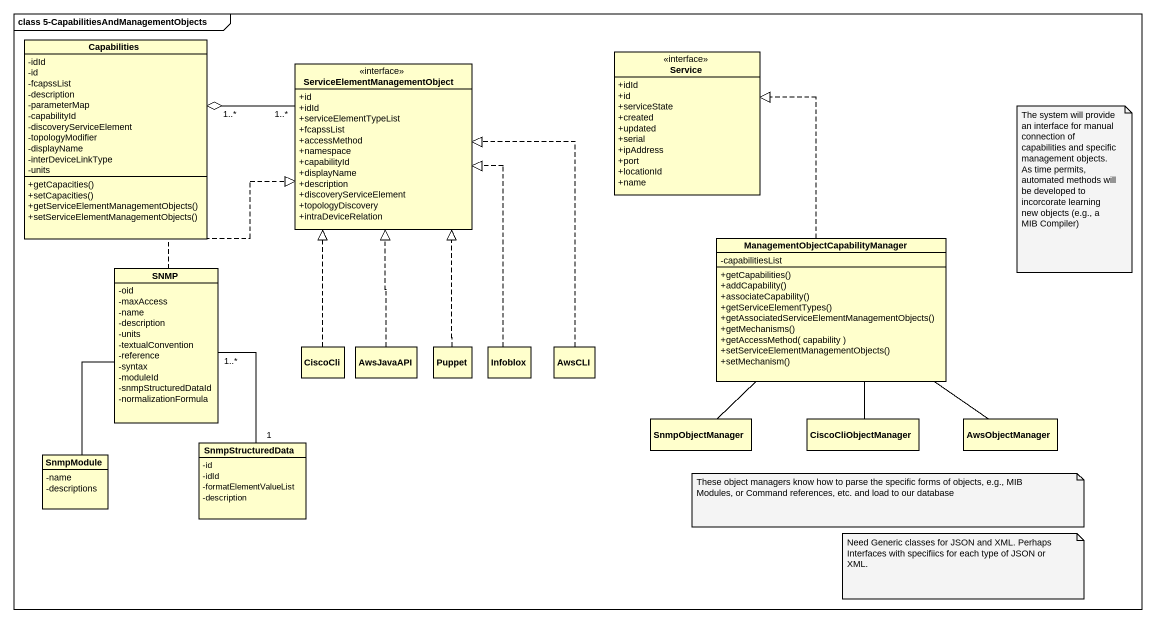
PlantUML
@startuml
mainframe class 5-CapabilitiesAndManagementObjects
hide circle
hide empty members
skinparam classAttributeIconSize 0
class Capabilities {
  -idId
  -id
  -fcapssList
  -description
  -parameterMap
  -capabilityId
  -discoveryServiceElement
  -topologyModifier
  -displayName
  -interDeviceLinkType
  -units
  +getCapacities()
  +setCapacities()
  +getServiceElementManagementObjects()
  +setServiceElementManagementObjects()
}
interface "ServiceElementManagementObject" as ServiceElementManagementObje {
  +id
  +idId
  +serviceElementTypeList
  +fcapssList
  +accessMethod
  +namespace
  +capabilityId
  +displayName
  +description
  +discoveryServiceElement
  +topologyDiscovery
  +intraDeviceRelation
}
interface Service {
  +idId
  +id
  +serviceState
  +created
  +updated
  +serial
  +ipAddress
  +port
  +locationId
  +name
}
class SNMP {
  -oid
  -maxAccess
  -name
  -description
  -units
  -textualConvention
  -reference
  -syntax
  -moduleId
  -snmpStructuredDataId
  -normalizationFormula
}
class "ManagementObjectCapabilityManager" as ManagementObjectCapabilityMa {
  -capabilitiesList
  +getCapabilities()
  +addCapability()
  +associateCapability()
  +getServiceElementTypes()
  +getAssociatedServiceElementManagementObjects()
  +getMechanisms()
  +getAccessMethod( capability )
  +setServiceElementManagementObjects()
  +setMechanism()
}
class CiscoCli
class AwsJavaAPI
class Puppet
class Infoblox
class AwsCLI
class SnmpObjectManager
class CiscoCliObjectManager
class AwsObjectManager
class SnmpModule {
  -name
  -descriptions
}
class SnmpStructuredData {
  -id
  -idId
  -formatElementValueList
  -description
}
Capabilities "1..*" o-right- "1..*" ServiceElementManagementObje
SNMP .up.|> ServiceElementManagementObje
SNMP -- SnmpModule
ManagementObjectCapabilityMa .up.|> Service
ManagementObjectCapabilityMa -- SnmpObjectManager
ManagementObjectCapabilityMa -- CiscoCliObjectManager
ManagementObjectCapabilityMa -- AwsObjectManager
CiscoCli .up.|> ServiceElementManagementObje
AwsJavaAPI .up.|> ServiceElementManagementObje
Puppet .up.|> ServiceElementManagementObje
Infoblox .up.|> ServiceElementManagementObje
AwsCLI .up.|> ServiceElementManagementObje
SnmpStructuredData "1" -up- "1..*" SNMP
note as N1
  The system will provide an interface for manual connection of capabilities and specific management objects. As time permits, automated methods will be developed to incorcorate learning new objects (e.g., a MIB Compiler)
end note
note as N2
  These object managers know how to parse the specific forms of objects, e.g., MIB Modules, or Command references, etc. and load to our database
end note
note as N3
  Need Generic classes for JSON and XML. Perhaps Interfaces with specifiics for each type of JSON or XML.
end note
@enduml
